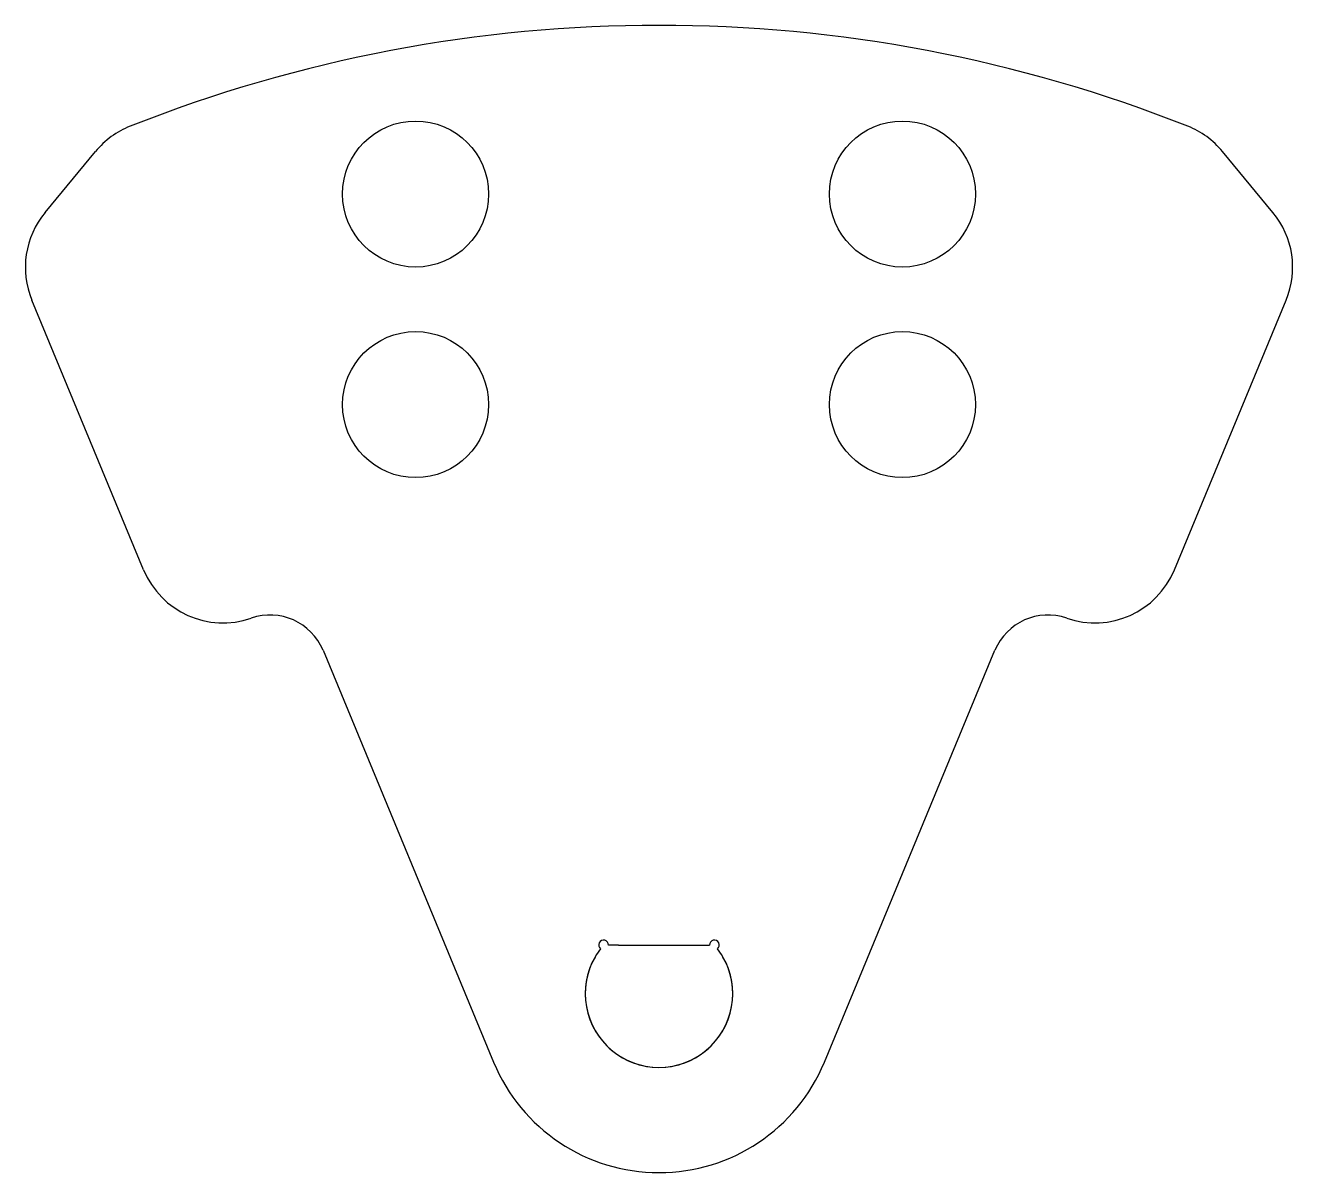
# Model space of a CAD drawing. Header units: inches. Extents: x 2.7 to 91.2, y 1.8 to 81.9.
import ezdxf

# ---------------------------------------------------------------- set-up
doc = ezdxf.new("R2010")
doc.units = ezdxf.units.IN
doc.header["$MEASUREMENT"] = 0

msp = doc.modelspace()

# ---------------------------------------------------------------- linework, layer by layer
at = {"color": 7, "linetype": 'Continuous', "lineweight": 25}
for p, q in [((4.097, 68.823), (7.627, 73.096)), ((89.855, 68.823), (86.325, 73.096)), ((10.984, 43.867), (3.18, 62.706)), ((82.968, 43.867), (90.772, 62.706)), ((23.512, 38.25), (35.428, 9.483)), ((58.525, 9.483), (70.44, 38.25))]:
    msp.add_line(p, q, dxfattribs=at)
for p, q in [((44.137, 17.665), (43.445, 17.665)), ((44.137, 17.665), (49.815, 17.665)), ((49.815, 17.665), (50.508, 17.665))]:
    msp.add_line(p, q)
for centre in [(29.976, 70.119), (63.976, 70.119), (29.976, 55.411), (63.976, 55.411)]:
    msp.add_circle(centre, 5.1, dxfattribs=at)
for centre, radius, start, end in [((46.976, -18.398), 100.299, 68.39402, 111.60598), ((12.253, 69.275), 6, 111.60598, 140.44613), ((81.699, 69.275), 6, 39.55387, 68.39402), ((8.724, 65.002), 6, 140.44613, 202.5), ((85.229, 65.002), 6, 337.5, 39.55387), ((16.527, 46.163), 6, 202.5, 289.20367), ((77.425, 46.163), 6, 250.79633, 337.5), ((19.816, 36.719), 4, 22.5, 109.20367), ((74.136, 36.719), 4, 70.79633, 157.5), ((46.976, 14.266), 12.5, 202.5, 337.5)]:
    msp.add_arc(centre, radius, start, end, dxfattribs=at)
for centre, radius, start, end in [((43.108, 17.665), 0.337, 360, 230.57462), ((50.844, 17.665), 0.337, 309.42538, 180), ((46.976, 14.266), 5.149, 142.44912, 37.55088), ((46.976, 14.266), 5.149, 150.17847, 29.82153)]:
    msp.add_arc(centre, radius, start, end)

doc.saveas('drawing.dxf')
